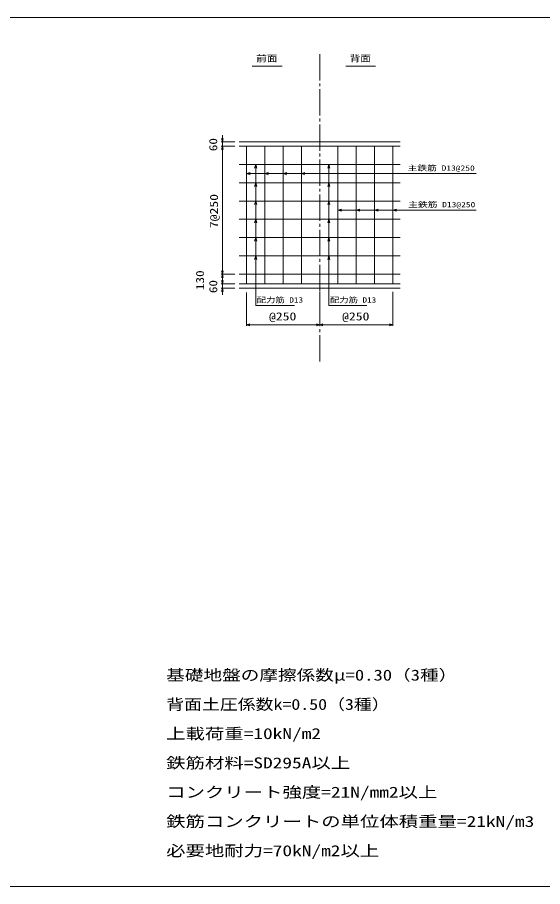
# Model space of a CAD drawing. Units: millimetres, scale not verified. Extents: x -8400 to 126000, y -5940 to 5940.
# Drawn here: x 101882 to 109069, y -5940 to 5940 of the extents above; entities that cross this region are included whole.
import ezdxf
from ezdxf.enums import TextEntityAlignment as Align

# ---------------------------------------------------------------- set-up
doc = ezdxf.new("R2010")
doc.units = ezdxf.units.MM
doc.header["$LTSCALE"] = 40
doc.linetypes.add('CHAIN2', pattern=[12, 9, -1, 1, -1])
doc.layers.add('1-0_0', color=134, linetype='Continuous', lineweight=18)
doc.styles.add('ＭＳ ゴシック', font='')
doc.styles.get('ＭＳ ゴシック').set_extended_font_data('MS Gothic')

# ---------------------------------------------------------------- blocks, each defined once
blk = doc.blocks.new('_Open30')
at = {"layer": '1-0_0', "color": 2}
blk.add_line((0, 0), (-1, 0), dxfattribs=at)
blk.add_lwpolyline([(-1, 0.2679), (0, 0), (-1, -0.2679)], dxfattribs=at)

msp = doc.modelspace()

# ---------------------------------------------------------------- linework, layer by layer
at = {"layer": '1-0_0', "linetype": 'CHAIN2'}
msp.add_line((106018.42, 1238.13), (106018.42, 5440), dxfattribs=at)
at = {"layer": '1-0_0'}
for p, q in [((105096.57, 5271.86), (105505.25, 5271.86)), ((106375.86, 5271.86), (106784.53, 5271.86)), ((104918.97, 4240), (107117.88, 4240)), ((107117.88, 4180), (104918.97, 4180)), ((105143.42, 3930), (105128.54, 3880.85)), ((105143.42, 3930), (105158.31, 3880.85)), ((106144.37, 3930), (106129.48, 3880.85)), ((106144.37, 3930), (106159.25, 3880.85)), ((105018.42, 3805), (105067.58, 3819.88)), ((105018.42, 3805), (108161.42, 3805)), ((105018.42, 3805), (105067.58, 3790.12)), ((105268.42, 3805), (105317.58, 3819.88)), ((105268.42, 3805), (105317.58, 3790.12)), ((105518.42, 3805), (105567.58, 3819.88)), ((105518.42, 3805), (105567.58, 3790.12)), ((105768.42, 3805), (105817.58, 3819.88)), ((105768.42, 3805), (105817.58, 3790.12)), ((105143.42, 3680), (105128.54, 3630.85)), ((105143.42, 3680), (105158.31, 3630.85)), ((106144.37, 3680), (106129.48, 3630.85)), ((106144.37, 3680), (106159.25, 3630.85)), ((105143.42, 3430), (105128.54, 3380.85)), ((105143.42, 3430), (105158.31, 3380.85)), ((106144.37, 3430), (106129.48, 3380.85)), ((106144.37, 3430), (106159.25, 3380.85)), ((106268.42, 3305), (106317.58, 3319.89)), ((106268.42, 3305), (108161.42, 3305)), ((106268.42, 3305), (106317.58, 3290.12)), ((106518.42, 3305), (106567.58, 3319.89)), ((106518.42, 3305), (106567.58, 3290.12)), ((106768.42, 3305), (106817.58, 3319.89)), ((106768.42, 3305), (106817.58, 3290.12)), ((107018.42, 3305), (107067.58, 3319.89)), ((107018.42, 3305), (107067.58, 3290.12)), ((105143.42, 3180), (105128.54, 3130.85)), ((105143.42, 3180), (105158.31, 3130.85)), ((106144.37, 3180), (106129.48, 3130.85)), ((106144.37, 3180), (106159.25, 3130.85)), ((105143.42, 2930), (105128.54, 2880.85)), ((105143.42, 2930), (105158.31, 2880.85)), ((106144.37, 2930), (106129.48, 2880.85)), ((106144.37, 2930), (106159.25, 2880.85)), ((105143.42, 2680), (105128.54, 2630.85)), ((105143.42, 2680), (105158.31, 2630.85)), ((106144.37, 2680), (106129.48, 2630.85)), ((106144.37, 2680), (106159.25, 2630.85)), ((107117.88, 2300), (104918.97, 2300)), ((104918.97, 2240), (107117.88, 2240))]:
    msp.add_line(p, q, dxfattribs=at)
at = {"layer": '1-0_0', "color": 2}
for p, q in [((104687.14, 4285), (104687.14, 4330)), ((104858.97, 4240), (104672.14, 4240)), ((104858.97, 4180), (104672.14, 4180)), ((104858.97, 4180), (104672.14, 4180)), ((104687.14, 4180), (104687.14, 4240)), ((104687.14, 4135), (104687.14, 4090)), ((104687.14, 2475), (104687.14, 4135)), ((104858.97, 2430), (104672.14, 2430)), ((104858.97, 2430), (104672.14, 2430)), ((104687.14, 2345), (104687.14, 2390)), ((104687.14, 2345), (104687.14, 2385)), ((104858.97, 2300), (104672.14, 2300)), ((104858.97, 2300), (104672.14, 2300)), ((104687.14, 2240), (104687.14, 2300)), ((104858.97, 2240), (104672.14, 2240)), ((104687.14, 2195), (104687.14, 2150)), ((105018.42, 2180), (105018.42, 1723.13)), ((106018.42, 2190.69), (106018.42, 1723.13)), ((106018.42, 2190.69), (106018.42, 1723.13)), ((107018.42, 2190.69), (107018.42, 1723.13)), ((105063.42, 1738.13), (105973.42, 1738.13)), ((106063.42, 1738.13), (106973.42, 1738.13))]:
    msp.add_line(p, q, dxfattribs=at)
at = {"layer": '1-0_0', "color": 41}
for p, q in [((104918.97, 4180), (107117.88, 4180)), ((105018.42, 2300), (105018.42, 4180)), ((105268.42, 2300), (105268.42, 4180)), ((105518.42, 2300), (105518.42, 4180)), ((105768.42, 2300), (105768.42, 4180)), ((106268.42, 2300), (106268.42, 4180)), ((106518.42, 2300), (106518.42, 4180)), ((106768.42, 2300), (106768.42, 4180)), ((107018.42, 2300), (107018.42, 4180)), ((107117.88, 3930), (104918.97, 3930)), ((107117.88, 3680), (104918.97, 3680)), ((107117.88, 3430), (104918.97, 3430)), ((107117.88, 3180), (104918.97, 3180)), ((107117.88, 2930), (104918.97, 2930)), ((107117.88, 2680), (104918.97, 2680)), ((107117.88, 2430), (104918.97, 2430)), ((107117.88, 2300), (104918.97, 2300))]:
    msp.add_line(p, q, dxfattribs=at)
at = {"layer": '1-0_0'}
msp.add_lwpolyline([(92400, 5940), (109200, 5940), (109200, -5940), (92400, -5940)], close=True, dxfattribs=at)
for points in [[(105143.42, 3930), (105143.42, 2002.28), (105675.63, 2002.28)], [(106144.37, 3930), (106144.37, 2002.28), (106662.05, 2002.28)]]:
    msp.add_lwpolyline(points, dxfattribs=at)

# ---------------------------------------------------------------- block references
at = {"layer": '1-0_0', "xscale": 45, "yscale": 45}
for p, rotation in [((104687.14, 4240), 270), ((104687.14, 4180), 90), ((104687.14, 4180), 90), ((104687.14, 2430), 270), ((104687.14, 2430), 90), ((104687.14, 2300), 270), ((104687.14, 2300), 270), ((104687.14, 2240), 90), ((105018.42, 1738.13), 180), ((106018.42, 1738.13), 180)]:
    msp.add_blockref('_Open30', p, dxfattribs=dict(at, rotation=rotation))
for p in [(106018.42, 1738.13), (107018.42, 1738.13)]:
    msp.add_blockref('_Open30', p, dxfattribs=at)

# ---------------------------------------------------------------- texts
at = {"layer": '1-0_0', "style": 'ＭＳ ゴシック'}
for s, height, width, p in [('前面', 87.98, 1.2, (105150.29, 5309.3)), ('背面', 87.98, 1.2, (106429.58, 5309.3)), ('主鉄筋 D13@250', 73.31, 1.3, (107221.68, 3822.21)), ('主鉄筋 D13@250', 73.31, 1.3, (107229.16, 3322.21)), ('配力筋 D13', 73.31, 1.25, (105156.65, 2019.49)), ('配力筋 D13', 73.31, 1.25, (106157.6, 2019.49)), ('基礎地盤の摩擦係数μ=0.30（3種）', 149.6, 1.25, (103917.57, -3168.91)), ('背面土圧係数k=0.50（3種）', 149.6, 1.2, (103917.57, -3568.91)), ('上載荷重=10kN/m2', 149.6, 1.3, (103917.57, -3968.91)), ('鉄筋材料=SD295A以上', 149.6, 1.3, (103917.57, -4368.91)), ('コンクリート強度=21N/mm2以上', 149.6, 1.3, (103917.57, -4768.91)), ('鉄筋コンクリートの単位体積重量=21kN/m3', 149.6, 1.3, (103917.57, -5168.91)), ('必要地耐力=70kN/m2以上', 149.6, 1.3, (103917.57, -5568.91))]:
    msp.add_text(s, height=height, dxfattribs=dict(at, width=width)).set_placement(p, align=Align.BOTTOM_LEFT)
at = {"layer": '1-0_0', "color": 2, "style": 'ＭＳ ゴシック'}
for s, width, p in [('60', 1.2, (104649.64, 4111.02)), ('7@250', 1.25, (104659.95, 3059.06)), ('130', 1.2, (104468.78, 2213.1)), ('60', 1.2, (104649.64, 2171.02))]:
    msp.add_text(s, height=110, rotation=90, dxfattribs=dict(at, width=width)).set_placement(p, align=Align.BOTTOM_LEFT)
at = {"layer": '1-0_0', "color": 2, "style": 'ＭＳ ゴシック', "width": 1.25}
for p in [(105325.02, 1765.31), (106325.02, 1765.31)]:
    msp.add_text('@250', height=110, dxfattribs=at).set_placement(p, align=Align.BOTTOM_LEFT)

doc.saveas('drawing.dxf')
